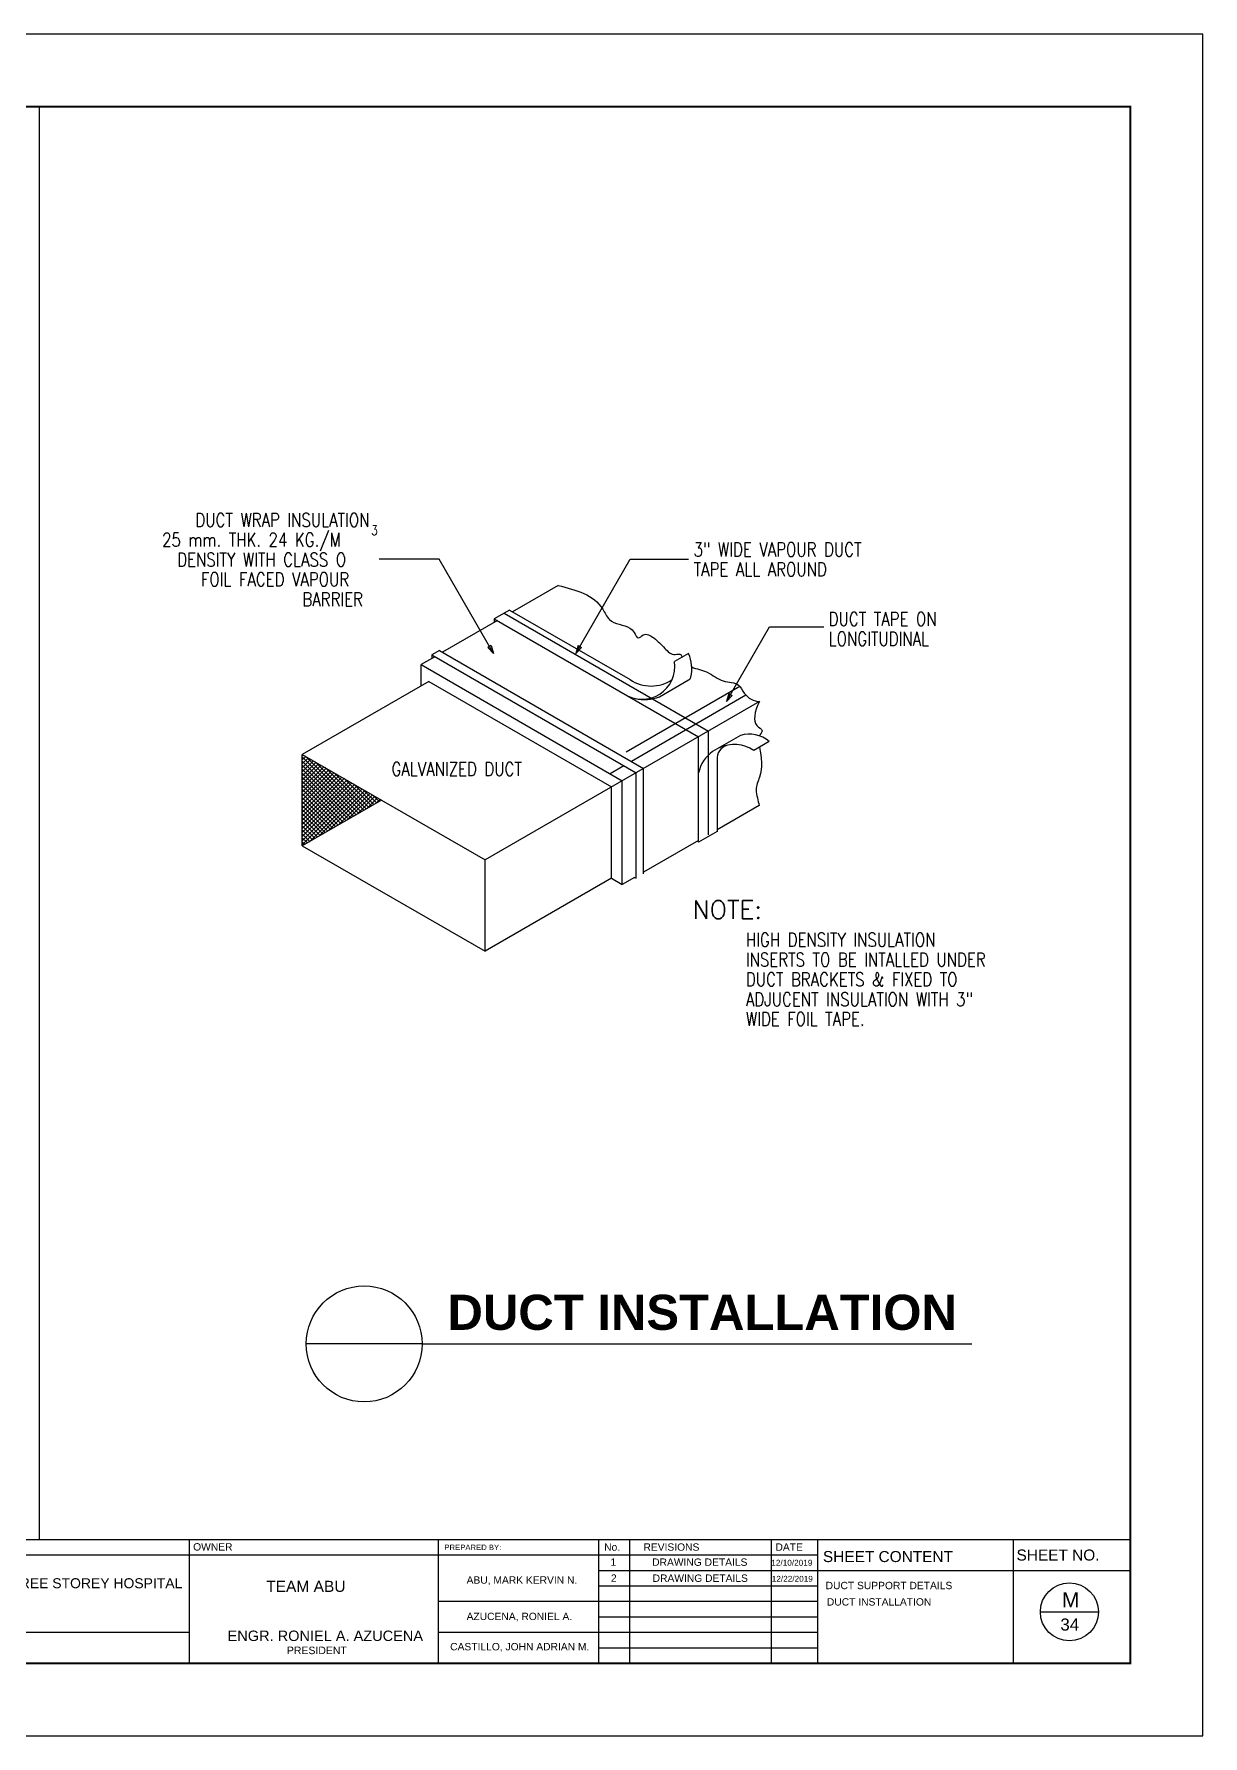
# Model space of a CAD drawing. Header units: millimetres. Extents: x 0 to 531, y -4 to 262.
# Drawn here: x 269.5 to 317.8, y 94.5 to 164.9 of the extents above; entities that cross this region are included whole.
import ezdxf
from ezdxf.enums import TextEntityAlignment as Align

# ---------------------------------------------------------------- set-up
doc = ezdxf.new("R2010")
doc.units = ezdxf.units.MM
doc.layers.add('.1', color=1, linetype='Continuous')
doc.layers.add('template', color=7, linetype='Continuous')
doc.styles.add('arial', font='arial.ttf')
doc.styles.add('ROMANS', font='romans.shx', dxfattribs={"width": 0.8, "height": 100})

msp = doc.modelspace()

# ---------------------------------------------------------------- hatches: boundary and pattern name
h = msp.add_hatch()
h.set_pattern_fill('ANSI37', color=256, scale=0.945304, style=0)
h.set_pattern_definition([(45, (-70.69535, 66.67364), (-0.083553838, 0.083553838), []), (135, (-70.69535, 66.67364), (-0.083553838, -0.083553838), [])])
h.paths.add_polyline_path([(283.864, 133.216), (280.589, 135.106), (280.589, 131.325)])

# ---------------------------------------------------------------- linework, layer by layer
at = {"layer": '.1', "color": 0}
msp.add_line((317.84, 164.9), (218.564, 164.9), dxfattribs=at)
for p, q in [((269.706, 161.892), (269.706, 102.633)), ((286.244, 143.184), (283.773, 143.184)), ((288.496, 139.282), (286.244, 143.184)), ((291.902, 139.282), (294.155, 143.184)), ((294.155, 143.184), (296.566, 143.184)), ((291.177, 142.092), (289.286, 141.001)), ((289.16, 141.073), (288.53, 140.71)), ((288.94, 140.946), (297.384, 136.07)), ((289.16, 141.073), (294.143, 138.197)), ((288.656, 140.637), (286.387, 139.327)), ((288.53, 140.71), (296.975, 135.834)), ((288.53, 140.71), (288.53, 140.564)), ((298.134, 137.292), (299.913, 140.374)), ((299.913, 140.374), (302.153, 140.374)), ((286.261, 139.4), (285.946, 139.218)), ((286.261, 139.4), (294.706, 134.524)), ((288.399, 139.609), (288.262, 139.53)), ((288.262, 139.53), (288.496, 139.282)), ((288.399, 139.609), (288.496, 139.282)), ((291.999, 139.609), (291.902, 139.282)), ((292.137, 139.53), (291.902, 139.282)), ((291.999, 139.609), (292.137, 139.53)), ((286.072, 139.145), (285.505, 138.818)), ((285.505, 138.818), (293.824, 134.015)), ((285.505, 137.944), (285.505, 138.818)), ((285.946, 139.218), (294.391, 134.342)), ((285.946, 139.218), (285.946, 139.072)), ((296.565, 139.274), (295.988, 138.941)), ((285.82, 138.126), (280.589, 135.106)), ((285.82, 138.126), (293.383, 133.76)), ((299.495, 137.289), (288.152, 130.74)), ((298.686, 137.914), (293.981, 135.197)), ((298.939, 137.55), (294.202, 134.815)), ((298.231, 137.619), (298.134, 137.292)), ((298.368, 137.539), (298.134, 137.292)), ((298.231, 137.619), (298.368, 137.539)), ((297.384, 131.78), (297.384, 136.07)), ((298.709, 135.89), (297.561, 135.227)), ((296.975, 131.471), (296.975, 135.834)), ((299.901, 135.633), (299.27, 135.269)), ((280.589, 135.106), (288.152, 130.74)), ((280.589, 131.325), (280.589, 135.106)), ((293.887, 134.633), (293.32, 134.306)), ((294.706, 130.161), (294.706, 134.524)), ((297.744, 134.89), (297.744, 131.907)), ((293.383, 129.979), (293.383, 133.76)), ((293.824, 129.724), (293.824, 134.015)), ((294.391, 129.979), (294.391, 134.342)), ((283.864, 133.216), (280.589, 131.325)), ((299.482, 132.991), (297.744, 131.987)), ((297.744, 131.914), (296.975, 131.471)), ((280.589, 131.325), (288.152, 126.959)), ((296.975, 131.543), (294.706, 130.234)), ((288.152, 126.959), (288.152, 130.74)), ((293.383, 129.979), (288.152, 126.959)), ((293.383, 129.979), (293.824, 129.724)), ((294.328, 130.015), (293.824, 129.724)), ((294.328, 130.015), (294.391, 129.979)), ((285.544, 110.72), (280.749, 110.72)), ((285.544, 110.72), (308.282, 110.72))]:
    msp.add_line(p, q)
for points in [[(295.366, 137.49), (296.567, 138.183, 0.206833), (296.657, 138.304, 0.164025), (296.565, 139.274, 0.164025)], [(298.132, 135.468, 0.345491), (297.744, 134.89, 0.345491)]]:
    msp.add_lwpolyline(points, format="xyb")
msp.add_circle((283.146, 110.72), 2.398)
for centre, radius, start, end in [((294.645, 138.743), 1.357, 236.17747, 8.37261), ((295.016, 139.497), 1.566, 236.12125, 303.83102), ((294.746, 139.032), 1.662, 256.32319, 291.91435), ((299.078, 134.713), 1.234, 48.20224, 107.41383), ((298.446, 134.005), 1.509, 125.90205, 167.14007), ((298.446, 134.005), 1.509, 56.88752, 114.09795)]:
    msp.add_arc(centre, radius, start, end)
for points, knots in [([(291.177, 142.092), (291.911, 141.902), (292.828, 141.665), (293.294, 140.489), (293.989, 140.479), (294.327, 140.171), (294.461, 139.813), (294.75, 140.176), (295.216, 139.879), (295.539, 139.54), (295.887, 139.16), (296.254, 139.299), (296.28, 139.163), (296.293, 139.117)], [0, 0, 0, 0, 0.3300543, 0.411709, 0.5564056, 0.5963409, 0.6423265, 0.6803985, 0.7519348, 0.8518187, 0.9314168, 0.9677551, 0.9882413, 0.9882413, 0.9882413, 0.9882413]), ([(296.696, 138.721), (296.899, 138.637), (297.426, 138.536), (297.912, 138.062), (298.646, 138.107), (298.871, 137.509), (299.28, 137.287), (299.495, 137.289)], [1.0811626, 1.0811626, 1.0811626, 1.0811626, 1.1811976, 1.3003796, 1.4051882, 1.468953, 1.5830045, 1.5830045, 1.5830045, 1.5830045]), ([(299.495, 137.289), (299.265, 136.855), (299.23, 136.27), (299.704, 136.127), (299.536, 135.951), (299.495, 135.874)], [0.0718799, 0.0718799, 0.0718799, 0.0718799, 0.1572254, 0.207088, 0.24454, 0.24454, 0.24454, 0.24454]), ([(299.495, 135.399), (299.59, 134.982), (299.633, 134.379), (299.305, 133.71), (299.413, 133.311), (299.459, 133.096), (299.482, 132.991)], [0.3199464, 0.3199464, 0.3199464, 0.3199464, 0.5161344, 0.6018314, 0.6554039, 0.706899, 0.706899, 0.706899, 0.706899])]:
    msp.add_open_spline(points, degree=3, knots=knots)
at = {"layer": 'template'}
for p, q in [((317.84, 94.504), (317.84, 164.9)), ((224.581, 102.633), (314.832, 102.633)), ((275.904, 102.633), (275.904, 97.513)), ((286.206, 102.633), (286.206, 97.513)), ((292.835, 102.633), (292.835, 97.513)), ((294.116, 102.633), (294.116, 97.513)), ((299.98, 102.633), (299.98, 97.513)), ((301.9, 102.633), (301.9, 97.513)), ((309.995, 102.633), (309.995, 97.513)), ((240.427, 101.993), (296.998, 101.993)), ((295.239, 101.993), (301.9, 101.993)), ((292.835, 101.353), (303.596, 101.353)), ((292.835, 100.713), (301.9, 100.713)), ((300.234, 101.353), (314.832, 101.353)), ((286.206, 100.073), (296.998, 100.073)), ((295.239, 100.073), (301.9, 100.073)), ((292.835, 99.433), (301.9, 99.433)), ((311.116, 99.637), (313.516, 99.637)), ((240.427, 98.799), (275.904, 98.799)), ((286.206, 98.793), (296.998, 98.793)), ((295.239, 98.793), (301.9, 98.793)), ((292.835, 98.153), (301.9, 98.153)), ((218.564, 94.504), (317.84, 94.504))]:
    msp.add_line(p, q, dxfattribs=at)
at = {"layer": 'template', "linetype": 'Continuous', "const_width": 0.0853}
msp.add_lwpolyline([(224.581, 97.513), (314.832, 97.513), (314.832, 161.892), (224.581, 161.892)], close=True, dxfattribs=at)
at = {"layer": 'template'}
msp.add_circle((312.316, 99.637), 1.2, dxfattribs=at)

# ---------------------------------------------------------------- texts
at = {"style": 'ROMANS', "width": 0.8}
msp.add_text('DUCT WRAP INSULATION', height=0.56606, dxfattribs=at).set_placement((283.366, 144.517), align=Align.RIGHT)
for s, height, p in [('25 mm. THK. 24 KG./M', 0.56606, (274.787, 143.698)), ('3', 0.396, (283.434, 144.178)), ('3" WIDE VAPOUR DUCT', 0.56606, (296.772, 143.296)), ('DENSITY WITH CLASS O', 0.56606, (275.413, 142.879)), ('TAPE ALL AROUND', 0.56606, (296.772, 142.476)), ('FOIL FACED VAPOUR', 0.56606, (276.395, 142.059)), ('BARRIER', 0.5661, (280.593, 141.24)), ('DUCT TAPE ON', 0.56606, (302.359, 140.42)), ('LONGITUDINAL', 0.56606, (302.359, 139.601)), ('HIGH DENSITY INSULATION', 0.56606, (298.935, 127.152)), ('INSERTS TO BE INTALLED UNDER', 0.56606, (298.935, 126.332)), ('DUCT BRACKETS & FIXED TO', 0.56606, (298.935, 125.513)), ('ADJUCENT INSULATION WITH 3"', 0.56606, (298.935, 124.694)), ('WIDE FOIL TAPE.', 0.56606, (298.935, 123.875))]:
    msp.add_text(s, height=height, dxfattribs=at).set_placement(p)
msp.add_text('GALVANIZED DUCT', height=0.56606, dxfattribs=at).set_placement((286.974, 134.217), align=Align.CENTER)
at = {"style": 'ROMANS'}
msp.add_text('NOTE:', height=0.7547, dxfattribs=at).set_placement((296.729, 128.303))
at = {"insert": (286.594, 112.754), "char_height": 1.45195, "attachment_point": 1, "style": 'arial'}
msp.add_mtext_dynamic_manual_height_columns('{\\fArial|b1|i0|c0|p34;DUCT INSTALLATION}', width=43.36072, gutter_width=1, heights=[0], dxfattribs=at)
at = {"layer": 'template', "style": 'arial'}
for s, height, p in [('OWNER', 0.304, (276.073, 102.174)), ('PREPARED BY: ', 0.22802, (286.464, 102.192)), ('No.', 0.304, (293.073, 102.166)), ('REVISIONS', 0.304, (294.699, 102.166)), ('DATE', 0.304, (300.16, 102.166)), ('SHEET CONTENT', 0.45603, (302.122, 101.697)), ('SHEET NO.', 0.456, (310.129, 101.76)), ('1', 0.304, (293.335, 101.546)), ('DRAWING DETAILS', 0.30402, (295.059, 101.542)), ('12/10/2019', 0.2432, (299.986, 101.547)), ('PROPOSED THREE STOREY HOSPITAL', 0.41257, (264.707, 100.616)), ('TEAM ABU', 0.4598, (279.093, 100.462)), ('ABU, MARK KERVIN N.', 0.30402, (287.384, 100.803)), ('2', 0.304, (293.354, 100.883)), ('DRAWING DETAILS', 0.30402, (295.078, 100.879)), ('12/22/2019', 0.2432, (300.005, 100.883)), ('DUCT SUPPORT DETAILS', 0.30402, (302.234, 100.576)), ('DUCT INSTALLATION', 0.30402, (302.286, 99.898)), ('M', 0.624, (312.006, 99.824)), ('AZUCENA, RONIEL A.', 0.30402, (287.384, 99.298)), ('34', 0.4993, (311.943, 98.864)), ('ENGR. RONIEL A. AZUCENA', 0.43038, (277.498, 98.432)), ('PRESIDENT', 0.3099, (279.951, 97.888)), ('CASTILLO, JOHN ADRIAN M.', 0.30402, (286.704, 98.046))]:
    msp.add_text(s, height=height, dxfattribs=at).set_placement(p)

doc.saveas('drawing.dxf')
